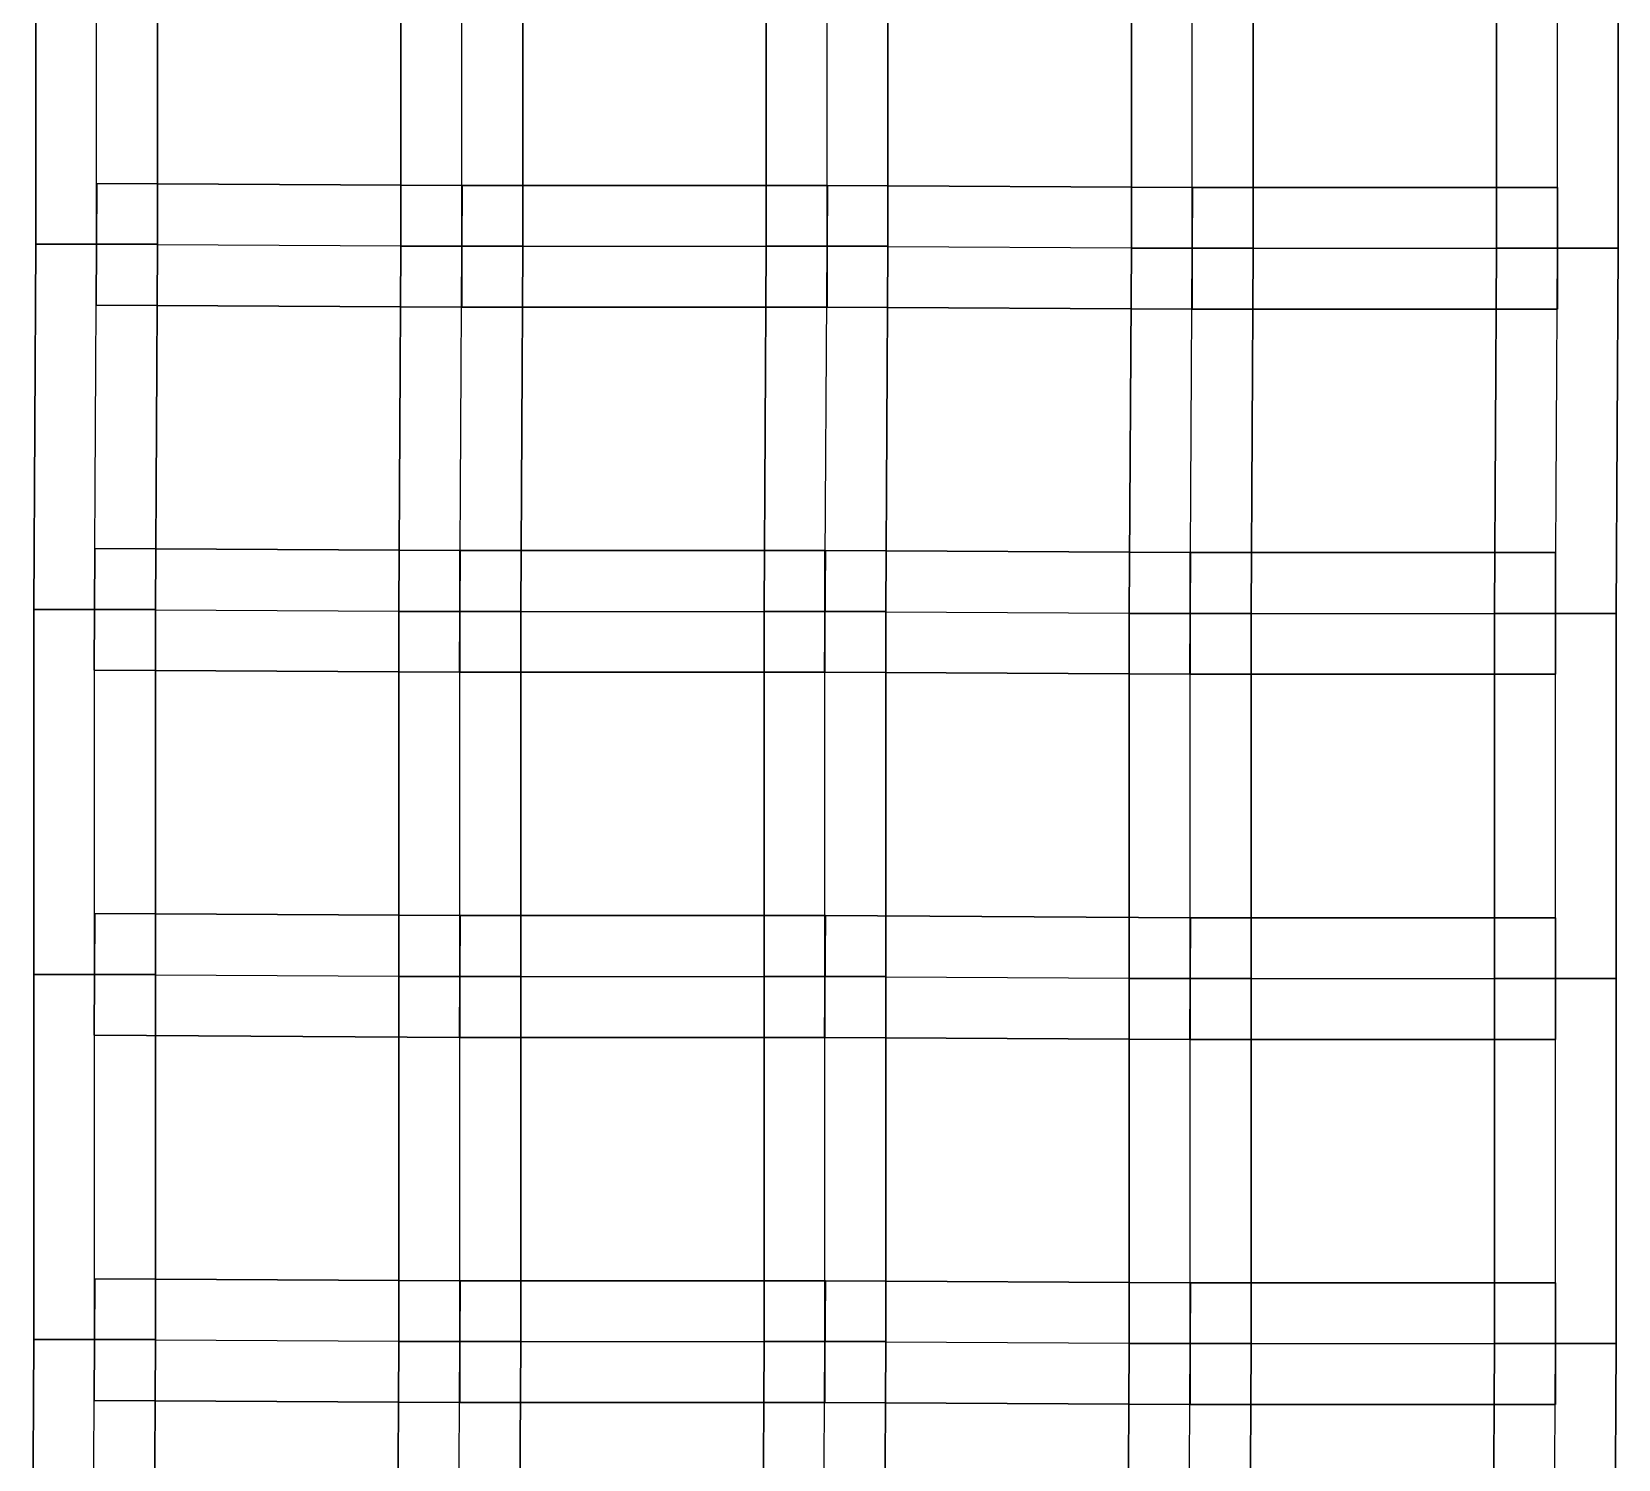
# Model space of a CAD drawing. Extents: x -300 to 609, y -118 to 2027.
# Drawn here: x -297.3 to -219.1, y 1355.4 to 1425.8 of the extents above; entities that cross this region are included whole.
import ezdxf

# ---------------------------------------------------------------- set-up
doc = ezdxf.new("R2010")
doc.units = 0

msp = doc.modelspace()

# ---------------------------------------------------------------- linework, layer by layer
at = {"layer": 'TUNNELS'}
for points in [[(-297.1, 1415.3, -1.5), (-291.1, 1415.3, -1.5), (-291.1, 1433.3, -1.5), (-297.1, 1433.3, -1.5)], [(-291.1, 1415.3, 1.5), (-297.1, 1415.3, 1.5), (-297.1, 1433.3, 1.5), (-291.1, 1433.3, 1.5)], [(-297.1, 1415.3, 1.5), (-297.1, 1415.3, -1.5), (-297.1, 1433.3, -1.5), (-297.1, 1433.3, 1.5)], [(-291.1, 1415.3, -1.5), (-291.1, 1415.3, 1.5), (-291.1, 1433.3, 1.5), (-291.1, 1433.3, -1.5)], [(-279.1, 1415.2, -1.5), (-273.1, 1415.2, -1.5), (-273.1, 1433.2, -1.5), (-279.1, 1433.2, -1.5)], [(-273.1, 1415.2, 1.5), (-279.1, 1415.2, 1.5), (-279.1, 1433.2, 1.5), (-273.1, 1433.2, 1.5)], [(-279.1, 1415.2, 1.5), (-279.1, 1415.2, -1.5), (-279.1, 1433.2, -1.5), (-279.1, 1433.2, 1.5)], [(-273.1, 1415.2, -1.5), (-273.1, 1415.2, 1.5), (-273.1, 1433.2, 1.5), (-273.1, 1433.2, -1.5)], [(-261.1, 1415.2, -1.5), (-255.1, 1415.2, -1.5), (-255.1, 1433.2, -1.5), (-261.1, 1433.2, -1.5)], [(-255.1, 1415.2, 1.5), (-261.1, 1415.2, 1.5), (-261.1, 1433.2, 1.5), (-255.1, 1433.2, 1.5)], [(-261.1, 1415.2, 1.5), (-261.1, 1415.2, -1.5), (-261.1, 1433.2, -1.5), (-261.1, 1433.2, 1.5)], [(-255.1, 1415.2, -1.5), (-255.1, 1415.2, 1.5), (-255.1, 1433.2, 1.5), (-255.1, 1433.2, -1.5)], [(-243.1, 1415.1, -1.5), (-237.1, 1415.1, -1.5), (-237.1, 1433.1, -1.5), (-243.1, 1433.1, -1.5)], [(-237.1, 1415.1, 1.5), (-243.1, 1415.1, 1.5), (-243.1, 1433.1, 1.5), (-237.1, 1433.1, 1.5)], [(-243.1, 1415.1, 1.5), (-243.1, 1415.1, -1.5), (-243.1, 1433.1, -1.5), (-243.1, 1433.1, 1.5)], [(-237.1, 1415.1, -1.5), (-237.1, 1415.1, 1.5), (-237.1, 1433.1, 1.5), (-237.1, 1433.1, -1.5)], [(-225.1, 1415.1, -1.5), (-219.1, 1415.1, -1.5), (-219.1, 1433.1, -1.5), (-225.1, 1433.1, -1.5)], [(-219.1, 1415.1, 1.5), (-225.1, 1415.1, 1.5), (-225.1, 1433.1, 1.5), (-219.1, 1433.1, 1.5)], [(-225.1, 1415.1, 1.5), (-225.1, 1415.1, -1.5), (-225.1, 1433.1, -1.5), (-225.1, 1433.1, 1.5)], [(-219.1, 1415.1, -1.5), (-219.1, 1415.1, 1.5), (-219.1, 1433.1, 1.5), (-219.1, 1433.1, -1.5)], [(-294.0833, 1418.3, -1.5), (-294.1167, 1412.3, -1.5), (-276.1167, 1412.2, -1.5), (-276.0833, 1418.2, -1.5)], [(-294.1167, 1412.3, 1.5), (-294.0833, 1418.3, 1.5), (-276.0833, 1418.2, 1.5), (-276.1167, 1412.2, 1.5)], [(-294.0833, 1418.3, -1.5), (-294.1167, 1412.3, -1.5), (-294.1167, 1412.3, 1.5), (-294.0833, 1418.3, 1.5)], [(-294.0833, 1418.3, 1.5), (-294.0833, 1418.3, -1.5), (-276.0833, 1418.2, -1.5), (-276.0833, 1418.2, 1.5)], [(-276.0833, 1418.2, -1.5), (-276.0833, 1418.2, 1.5), (-276.1167, 1412.2, 1.5), (-276.1167, 1412.2, -1.5)], [(-276.1, 1418.2, -1.5), (-276.1, 1412.2, -1.5), (-258.1, 1412.2, -1.5), (-258.1, 1418.2, -1.5)], [(-276.1, 1412.2, 1.5), (-276.1, 1418.2, 1.5), (-258.1, 1418.2, 1.5), (-258.1, 1412.2, 1.5)], [(-276.1, 1418.2, 1.5), (-276.1, 1418.2, -1.5), (-258.1, 1418.2, -1.5), (-258.1, 1418.2, 1.5)], [(-276.1, 1418.2, -1.5), (-276.1, 1412.2, -1.5), (-276.1, 1412.2, 1.5), (-276.1, 1418.2, 1.5)], [(-258.0833, 1418.2, -1.5), (-258.1167, 1412.2, -1.5), (-240.1167, 1412.1, -1.5), (-240.0833, 1418.1, -1.5)], [(-258.1167, 1412.2, 1.5), (-258.0833, 1418.2, 1.5), (-240.0833, 1418.1, 1.5), (-240.1167, 1412.1, 1.5)], [(-258.0833, 1418.2, -1.5), (-258.1167, 1412.2, -1.5), (-258.1167, 1412.2, 1.5), (-258.0833, 1418.2, 1.5)], [(-258.1, 1418.2, -1.5), (-258.1, 1418.2, 1.5), (-258.1, 1412.2, 1.5), (-258.1, 1412.2, -1.5)], [(-258.0833, 1418.2, 1.5), (-258.0833, 1418.2, -1.5), (-240.0833, 1418.1, -1.5), (-240.0833, 1418.1, 1.5)], [(-240.0833, 1418.1, -1.5), (-240.0833, 1418.1, 1.5), (-240.1167, 1412.1, 1.5), (-240.1167, 1412.1, -1.5)], [(-240.1, 1418.1, -1.5), (-240.1, 1412.1, -1.5), (-222.1, 1412.1, -1.5), (-222.1, 1418.1, -1.5)], [(-240.1, 1412.1, 1.5), (-240.1, 1418.1, 1.5), (-222.1, 1418.1, 1.5), (-222.1, 1412.1, 1.5)], [(-240.1, 1418.1, 1.5), (-240.1, 1418.1, -1.5), (-222.1, 1418.1, -1.5), (-222.1, 1418.1, 1.5)], [(-240.1, 1418.1, -1.5), (-240.1, 1412.1, -1.5), (-240.1, 1412.1, 1.5), (-240.1, 1418.1, 1.5)], [(-222.1, 1418.1, -1.5), (-222.1, 1418.1, 1.5), (-222.1, 1412.1, 1.5), (-222.1, 1412.1, -1.5)], [(-297.2, 1397.3167, -1.5), (-291.2, 1397.2833, -1.5), (-291.1, 1415.2833, -1.5), (-297.1, 1415.3167, -1.5)], [(-291.2, 1397.2833, 1.5), (-297.2, 1397.3167, 1.5), (-297.1, 1415.3167, 1.5), (-291.1, 1415.2833, 1.5)], [(-297.2, 1397.3167, 1.5), (-297.2, 1397.3167, -1.5), (-297.1, 1415.3167, -1.5), (-297.1, 1415.3167, 1.5)], [(-297.1, 1415.3167, -1.5), (-297.1, 1415.3167, 1.5), (-291.1, 1415.2833, 1.5), (-291.1, 1415.2833, -1.5)], [(-297.1, 1415.3, -1.5), (-291.1, 1415.3, -1.5), (-291.1, 1415.3, 1.5), (-297.1, 1415.3, 1.5)], [(-291.2, 1397.2833, -1.5), (-291.2, 1397.2833, 1.5), (-291.1, 1415.2833, 1.5), (-291.1, 1415.2833, -1.5)], [(-279.2, 1397.2167, -1.5), (-273.2, 1397.1833, -1.5), (-273.1, 1415.1833, -1.5), (-279.1, 1415.2167, -1.5)], [(-273.2, 1397.1833, 1.5), (-279.2, 1397.2167, 1.5), (-279.1, 1415.2167, 1.5), (-273.1, 1415.1833, 1.5)], [(-279.2, 1397.2167, 1.5), (-279.2, 1397.2167, -1.5), (-279.1, 1415.2167, -1.5), (-279.1, 1415.2167, 1.5)], [(-279.1, 1415.2167, -1.5), (-279.1, 1415.2167, 1.5), (-273.1, 1415.1833, 1.5), (-273.1, 1415.1833, -1.5)], [(-279.1, 1415.2, -1.5), (-273.1, 1415.2, -1.5), (-273.1, 1415.2, 1.5), (-279.1, 1415.2, 1.5)], [(-273.2, 1397.1833, -1.5), (-273.2, 1397.1833, 1.5), (-273.1, 1415.1833, 1.5), (-273.1, 1415.1833, -1.5)], [(-261.2, 1397.2167, -1.5), (-255.2, 1397.1833, -1.5), (-255.1, 1415.1833, -1.5), (-261.1, 1415.2167, -1.5)], [(-255.2, 1397.1833, 1.5), (-261.2, 1397.2167, 1.5), (-261.1, 1415.2167, 1.5), (-255.1, 1415.1833, 1.5)], [(-261.2, 1397.2167, 1.5), (-261.2, 1397.2167, -1.5), (-261.1, 1415.2167, -1.5), (-261.1, 1415.2167, 1.5)], [(-261.1, 1415.2167, -1.5), (-261.1, 1415.2167, 1.5), (-255.1, 1415.1833, 1.5), (-255.1, 1415.1833, -1.5)], [(-261.1, 1415.2, -1.5), (-255.1, 1415.2, -1.5), (-255.1, 1415.2, 1.5), (-261.1, 1415.2, 1.5)], [(-255.2, 1397.1833, -1.5), (-255.2, 1397.1833, 1.5), (-255.1, 1415.1833, 1.5), (-255.1, 1415.1833, -1.5)], [(-243.2, 1397.1167, -1.5), (-237.2, 1397.0833, -1.5), (-237.1, 1415.0833, -1.5), (-243.1, 1415.1167, -1.5)], [(-237.2, 1397.0833, 1.5), (-243.2, 1397.1167, 1.5), (-243.1, 1415.1167, 1.5), (-237.1, 1415.0833, 1.5)], [(-243.2, 1397.1167, 1.5), (-243.2, 1397.1167, -1.5), (-243.1, 1415.1167, -1.5), (-243.1, 1415.1167, 1.5)], [(-243.1, 1415.1167, -1.5), (-243.1, 1415.1167, 1.5), (-237.1, 1415.0833, 1.5), (-237.1, 1415.0833, -1.5)], [(-243.1, 1415.1, -1.5), (-237.1, 1415.1, -1.5), (-237.1, 1415.1, 1.5), (-243.1, 1415.1, 1.5)], [(-237.2, 1397.0833, -1.5), (-237.2, 1397.0833, 1.5), (-237.1, 1415.0833, 1.5), (-237.1, 1415.0833, -1.5)], [(-225.2, 1397.1167, -1.5), (-219.2, 1397.0833, -1.5), (-219.1, 1415.0833, -1.5), (-225.1, 1415.1167, -1.5)], [(-219.2, 1397.0833, 1.5), (-225.2, 1397.1167, 1.5), (-225.1, 1415.1167, 1.5), (-219.1, 1415.0833, 1.5)], [(-225.2, 1397.1167, 1.5), (-225.2, 1397.1167, -1.5), (-225.1, 1415.1167, -1.5), (-225.1, 1415.1167, 1.5)], [(-225.1, 1415.1167, -1.5), (-225.1, 1415.1167, 1.5), (-219.1, 1415.0833, 1.5), (-219.1, 1415.0833, -1.5)], [(-225.1, 1415.1, -1.5), (-219.1, 1415.1, -1.5), (-219.1, 1415.1, 1.5), (-225.1, 1415.1, 1.5)], [(-219.2, 1397.0833, -1.5), (-219.2, 1397.0833, 1.5), (-219.1, 1415.0833, 1.5), (-219.1, 1415.0833, -1.5)], [(-294.1167, 1412.3, -1.5), (-294.1167, 1412.3, 1.5), (-276.1167, 1412.2, 1.5), (-276.1167, 1412.2, -1.5)], [(-276.1, 1412.2, -1.5), (-276.1, 1412.2, 1.5), (-258.1, 1412.2, 1.5), (-258.1, 1412.2, -1.5)], [(-258.1167, 1412.2, -1.5), (-258.1167, 1412.2, 1.5), (-240.1167, 1412.1, 1.5), (-240.1167, 1412.1, -1.5)], [(-240.1, 1412.1, -1.5), (-240.1, 1412.1, 1.5), (-222.1, 1412.1, 1.5), (-222.1, 1412.1, -1.5)], [(-294.1833, 1400.3, -1.5), (-294.2167, 1394.3, -1.5), (-276.2167, 1394.2, -1.5), (-276.1833, 1400.2, -1.5)], [(-294.2167, 1394.3, 1.5), (-294.1833, 1400.3, 1.5), (-276.1833, 1400.2, 1.5), (-276.2167, 1394.2, 1.5)], [(-294.1833, 1400.3, -1.5), (-294.2167, 1394.3, -1.5), (-294.2167, 1394.3, 1.5), (-294.1833, 1400.3, 1.5)], [(-294.1833, 1400.3, 1.5), (-294.1833, 1400.3, -1.5), (-276.1833, 1400.2, -1.5), (-276.1833, 1400.2, 1.5)], [(-276.1833, 1400.2, -1.5), (-276.1833, 1400.2, 1.5), (-276.2167, 1394.2, 1.5), (-276.2167, 1394.2, -1.5)], [(-276.2, 1400.2, -1.5), (-276.2, 1394.2, -1.5), (-258.2, 1394.2, -1.5), (-258.2, 1400.2, -1.5)], [(-276.2, 1394.2, 1.5), (-276.2, 1400.2, 1.5), (-258.2, 1400.2, 1.5), (-258.2, 1394.2, 1.5)], [(-276.2, 1400.2, 1.5), (-276.2, 1400.2, -1.5), (-258.2, 1400.2, -1.5), (-258.2, 1400.2, 1.5)], [(-276.2, 1400.2, -1.5), (-276.2, 1394.2, -1.5), (-276.2, 1394.2, 1.5), (-276.2, 1400.2, 1.5)], [(-258.1833, 1400.2, -1.5), (-258.2167, 1394.2, -1.5), (-240.2167, 1394.1, -1.5), (-240.1833, 1400.1, -1.5)], [(-258.2167, 1394.2, 1.5), (-258.1833, 1400.2, 1.5), (-240.1833, 1400.1, 1.5), (-240.2167, 1394.1, 1.5)], [(-258.1833, 1400.2, -1.5), (-258.2167, 1394.2, -1.5), (-258.2167, 1394.2, 1.5), (-258.1833, 1400.2, 1.5)], [(-258.2, 1400.2, -1.5), (-258.2, 1400.2, 1.5), (-258.2, 1394.2, 1.5), (-258.2, 1394.2, -1.5)], [(-258.1833, 1400.2, 1.5), (-258.1833, 1400.2, -1.5), (-240.1833, 1400.1, -1.5), (-240.1833, 1400.1, 1.5)], [(-240.1833, 1400.1, -1.5), (-240.1833, 1400.1, 1.5), (-240.2167, 1394.1, 1.5), (-240.2167, 1394.1, -1.5)], [(-240.2, 1400.1, -1.5), (-240.2, 1394.1, -1.5), (-222.2, 1394.1, -1.5), (-222.2, 1400.1, -1.5)], [(-240.2, 1394.1, 1.5), (-240.2, 1400.1, 1.5), (-222.2, 1400.1, 1.5), (-222.2, 1394.1, 1.5)], [(-240.2, 1400.1, 1.5), (-240.2, 1400.1, -1.5), (-222.2, 1400.1, -1.5), (-222.2, 1400.1, 1.5)], [(-240.2, 1400.1, -1.5), (-240.2, 1394.1, -1.5), (-240.2, 1394.1, 1.5), (-240.2, 1400.1, 1.5)], [(-222.2, 1400.1, -1.5), (-222.2, 1400.1, 1.5), (-222.2, 1394.1, 1.5), (-222.2, 1394.1, -1.5)], [(-297.2, 1397.3167, -1.5), (-291.2, 1397.2833, -1.5), (-291.2, 1397.2833, 1.5), (-297.2, 1397.3167, 1.5)], [(-297.2, 1379.3, -1.5), (-291.2, 1379.3, -1.5), (-291.2, 1397.3, -1.5), (-297.2, 1397.3, -1.5)], [(-291.2, 1379.3, 1.5), (-297.2, 1379.3, 1.5), (-297.2, 1397.3, 1.5), (-291.2, 1397.3, 1.5)], [(-297.2, 1379.3, 1.5), (-297.2, 1379.3, -1.5), (-297.2, 1397.3, -1.5), (-297.2, 1397.3, 1.5)], [(-297.2, 1397.3, -1.5), (-297.2, 1397.3, 1.5), (-291.2, 1397.3, 1.5), (-291.2, 1397.3, -1.5)], [(-291.2, 1379.3, -1.5), (-291.2, 1379.3, 1.5), (-291.2, 1397.3, 1.5), (-291.2, 1397.3, -1.5)], [(-279.2, 1397.2167, -1.5), (-273.2, 1397.1833, -1.5), (-273.2, 1397.1833, 1.5), (-279.2, 1397.2167, 1.5)], [(-279.2, 1379.2, -1.5), (-273.2, 1379.2, -1.5), (-273.2, 1397.2, -1.5), (-279.2, 1397.2, -1.5)], [(-273.2, 1379.2, 1.5), (-279.2, 1379.2, 1.5), (-279.2, 1397.2, 1.5), (-273.2, 1397.2, 1.5)], [(-279.2, 1379.2, 1.5), (-279.2, 1379.2, -1.5), (-279.2, 1397.2, -1.5), (-279.2, 1397.2, 1.5)], [(-279.2, 1397.2, -1.5), (-279.2, 1397.2, 1.5), (-273.2, 1397.2, 1.5), (-273.2, 1397.2, -1.5)], [(-273.2, 1379.2, -1.5), (-273.2, 1379.2, 1.5), (-273.2, 1397.2, 1.5), (-273.2, 1397.2, -1.5)], [(-261.2, 1397.2167, -1.5), (-255.2, 1397.1833, -1.5), (-255.2, 1397.1833, 1.5), (-261.2, 1397.2167, 1.5)], [(-261.2, 1379.2, -1.5), (-255.2, 1379.2, -1.5), (-255.2, 1397.2, -1.5), (-261.2, 1397.2, -1.5)], [(-255.2, 1379.2, 1.5), (-261.2, 1379.2, 1.5), (-261.2, 1397.2, 1.5), (-255.2, 1397.2, 1.5)], [(-261.2, 1379.2, 1.5), (-261.2, 1379.2, -1.5), (-261.2, 1397.2, -1.5), (-261.2, 1397.2, 1.5)], [(-261.2, 1397.2, -1.5), (-261.2, 1397.2, 1.5), (-255.2, 1397.2, 1.5), (-255.2, 1397.2, -1.5)], [(-255.2, 1379.2, -1.5), (-255.2, 1379.2, 1.5), (-255.2, 1397.2, 1.5), (-255.2, 1397.2, -1.5)], [(-243.2, 1397.1167, -1.5), (-237.2, 1397.0833, -1.5), (-237.2, 1397.0833, 1.5), (-243.2, 1397.1167, 1.5)], [(-243.2, 1379.1, -1.5), (-237.2, 1379.1, -1.5), (-237.2, 1397.1, -1.5), (-243.2, 1397.1, -1.5)], [(-237.2, 1379.1, 1.5), (-243.2, 1379.1, 1.5), (-243.2, 1397.1, 1.5), (-237.2, 1397.1, 1.5)], [(-243.2, 1379.1, 1.5), (-243.2, 1379.1, -1.5), (-243.2, 1397.1, -1.5), (-243.2, 1397.1, 1.5)], [(-243.2, 1397.1, -1.5), (-243.2, 1397.1, 1.5), (-237.2, 1397.1, 1.5), (-237.2, 1397.1, -1.5)], [(-237.2, 1379.1, -1.5), (-237.2, 1379.1, 1.5), (-237.2, 1397.1, 1.5), (-237.2, 1397.1, -1.5)], [(-225.2, 1397.1167, -1.5), (-219.2, 1397.0833, -1.5), (-219.2, 1397.0833, 1.5), (-225.2, 1397.1167, 1.5)], [(-225.2, 1379.1, -1.5), (-219.2, 1379.1, -1.5), (-219.2, 1397.1, -1.5), (-225.2, 1397.1, -1.5)], [(-219.2, 1379.1, 1.5), (-225.2, 1379.1, 1.5), (-225.2, 1397.1, 1.5), (-219.2, 1397.1, 1.5)], [(-225.2, 1379.1, 1.5), (-225.2, 1379.1, -1.5), (-225.2, 1397.1, -1.5), (-225.2, 1397.1, 1.5)], [(-225.2, 1397.1, -1.5), (-225.2, 1397.1, 1.5), (-219.2, 1397.1, 1.5), (-219.2, 1397.1, -1.5)], [(-219.2, 1379.1, -1.5), (-219.2, 1379.1, 1.5), (-219.2, 1397.1, 1.5), (-219.2, 1397.1, -1.5)], [(-294.2167, 1394.3, -1.5), (-294.2167, 1394.3, 1.5), (-276.2167, 1394.2, 1.5), (-276.2167, 1394.2, -1.5)], [(-276.2, 1394.2, -1.5), (-276.2, 1394.2, 1.5), (-258.2, 1394.2, 1.5), (-258.2, 1394.2, -1.5)], [(-258.2167, 1394.2, -1.5), (-258.2167, 1394.2, 1.5), (-240.2167, 1394.1, 1.5), (-240.2167, 1394.1, -1.5)], [(-240.2, 1394.1, -1.5), (-240.2, 1394.1, 1.5), (-222.2, 1394.1, 1.5), (-222.2, 1394.1, -1.5)], [(-294.1833, 1382.3, -1.5), (-294.2167, 1376.3, -1.5), (-276.2167, 1376.2, -1.5), (-276.1833, 1382.2, -1.5)], [(-294.2167, 1376.3, 1.5), (-294.1833, 1382.3, 1.5), (-276.1833, 1382.2, 1.5), (-276.2167, 1376.2, 1.5)], [(-294.1833, 1382.3, -1.5), (-294.2167, 1376.3, -1.5), (-294.2167, 1376.3, 1.5), (-294.1833, 1382.3, 1.5)], [(-294.1833, 1382.3, 1.5), (-294.1833, 1382.3, -1.5), (-276.1833, 1382.2, -1.5), (-276.1833, 1382.2, 1.5)], [(-276.1833, 1382.2, -1.5), (-276.1833, 1382.2, 1.5), (-276.2167, 1376.2, 1.5), (-276.2167, 1376.2, -1.5)], [(-276.2, 1382.2, -1.5), (-276.2, 1376.2, -1.5), (-258.2, 1376.2, -1.5), (-258.2, 1382.2, -1.5)], [(-276.2, 1376.2, 1.5), (-276.2, 1382.2, 1.5), (-258.2, 1382.2, 1.5), (-258.2, 1376.2, 1.5)], [(-276.2, 1382.2, 1.5), (-276.2, 1382.2, -1.5), (-258.2, 1382.2, -1.5), (-258.2, 1382.2, 1.5)], [(-276.2, 1382.2, -1.5), (-276.2, 1376.2, -1.5), (-276.2, 1376.2, 1.5), (-276.2, 1382.2, 1.5)], [(-258.1833, 1382.2, -1.5), (-258.2167, 1376.2, -1.5), (-240.2167, 1376.1, -1.5), (-240.1833, 1382.1, -1.5)], [(-258.2167, 1376.2, 1.5), (-258.1833, 1382.2, 1.5), (-240.1833, 1382.1, 1.5), (-240.2167, 1376.1, 1.5)], [(-258.1833, 1382.2, -1.5), (-258.2167, 1376.2, -1.5), (-258.2167, 1376.2, 1.5), (-258.1833, 1382.2, 1.5)], [(-258.2, 1382.2, -1.5), (-258.2, 1382.2, 1.5), (-258.2, 1376.2, 1.5), (-258.2, 1376.2, -1.5)], [(-258.1833, 1382.2, 1.5), (-258.1833, 1382.2, -1.5), (-240.1833, 1382.1, -1.5), (-240.1833, 1382.1, 1.5)], [(-240.1833, 1382.1, -1.5), (-240.1833, 1382.1, 1.5), (-240.2167, 1376.1, 1.5), (-240.2167, 1376.1, -1.5)], [(-240.2, 1382.1, -1.5), (-240.2, 1376.1, -1.5), (-222.2, 1376.1, -1.5), (-222.2, 1382.1, -1.5)], [(-240.2, 1376.1, 1.5), (-240.2, 1382.1, 1.5), (-222.2, 1382.1, 1.5), (-222.2, 1376.1, 1.5)], [(-240.2, 1382.1, 1.5), (-240.2, 1382.1, -1.5), (-222.2, 1382.1, -1.5), (-222.2, 1382.1, 1.5)], [(-240.2, 1382.1, -1.5), (-240.2, 1376.1, -1.5), (-240.2, 1376.1, 1.5), (-240.2, 1382.1, 1.5)], [(-222.2, 1382.1, -1.5), (-222.2, 1382.1, 1.5), (-222.2, 1376.1, 1.5), (-222.2, 1376.1, -1.5)], [(-297.2, 1361.3, -1.5), (-291.2, 1361.3, -1.5), (-291.2, 1379.3, -1.5), (-297.2, 1379.3, -1.5)], [(-291.2, 1361.3, 1.5), (-297.2, 1361.3, 1.5), (-297.2, 1379.3, 1.5), (-291.2, 1379.3, 1.5)], [(-297.2, 1361.3, 1.5), (-297.2, 1361.3, -1.5), (-297.2, 1379.3, -1.5), (-297.2, 1379.3, 1.5)], [(-297.2, 1379.3, -1.5), (-297.2, 1379.3, 1.5), (-291.2, 1379.3, 1.5), (-291.2, 1379.3, -1.5)], [(-297.2, 1379.3, -1.5), (-291.2, 1379.3, -1.5), (-291.2, 1379.3, 1.5), (-297.2, 1379.3, 1.5)], [(-291.2, 1361.3, -1.5), (-291.2, 1361.3, 1.5), (-291.2, 1379.3, 1.5), (-291.2, 1379.3, -1.5)], [(-279.2, 1361.2, -1.5), (-273.2, 1361.2, -1.5), (-273.2, 1379.2, -1.5), (-279.2, 1379.2, -1.5)], [(-273.2, 1361.2, 1.5), (-279.2, 1361.2, 1.5), (-279.2, 1379.2, 1.5), (-273.2, 1379.2, 1.5)], [(-279.2, 1361.2, 1.5), (-279.2, 1361.2, -1.5), (-279.2, 1379.2, -1.5), (-279.2, 1379.2, 1.5)], [(-279.2, 1379.2, -1.5), (-279.2, 1379.2, 1.5), (-273.2, 1379.2, 1.5), (-273.2, 1379.2, -1.5)], [(-279.2, 1379.2, -1.5), (-273.2, 1379.2, -1.5), (-273.2, 1379.2, 1.5), (-279.2, 1379.2, 1.5)], [(-273.2, 1361.2, -1.5), (-273.2, 1361.2, 1.5), (-273.2, 1379.2, 1.5), (-273.2, 1379.2, -1.5)], [(-261.2, 1361.2, -1.5), (-255.2, 1361.2, -1.5), (-255.2, 1379.2, -1.5), (-261.2, 1379.2, -1.5)], [(-255.2, 1361.2, 1.5), (-261.2, 1361.2, 1.5), (-261.2, 1379.2, 1.5), (-255.2, 1379.2, 1.5)], [(-261.2, 1361.2, 1.5), (-261.2, 1361.2, -1.5), (-261.2, 1379.2, -1.5), (-261.2, 1379.2, 1.5)], [(-261.2, 1379.2, -1.5), (-261.2, 1379.2, 1.5), (-255.2, 1379.2, 1.5), (-255.2, 1379.2, -1.5)], [(-261.2, 1379.2, -1.5), (-255.2, 1379.2, -1.5), (-255.2, 1379.2, 1.5), (-261.2, 1379.2, 1.5)], [(-255.2, 1361.2, -1.5), (-255.2, 1361.2, 1.5), (-255.2, 1379.2, 1.5), (-255.2, 1379.2, -1.5)], [(-243.2, 1361.1, -1.5), (-237.2, 1361.1, -1.5), (-237.2, 1379.1, -1.5), (-243.2, 1379.1, -1.5)], [(-237.2, 1361.1, 1.5), (-243.2, 1361.1, 1.5), (-243.2, 1379.1, 1.5), (-237.2, 1379.1, 1.5)], [(-243.2, 1361.1, 1.5), (-243.2, 1361.1, -1.5), (-243.2, 1379.1, -1.5), (-243.2, 1379.1, 1.5)], [(-243.2, 1379.1, -1.5), (-243.2, 1379.1, 1.5), (-237.2, 1379.1, 1.5), (-237.2, 1379.1, -1.5)], [(-243.2, 1379.1, -1.5), (-237.2, 1379.1, -1.5), (-237.2, 1379.1, 1.5), (-243.2, 1379.1, 1.5)], [(-237.2, 1361.1, -1.5), (-237.2, 1361.1, 1.5), (-237.2, 1379.1, 1.5), (-237.2, 1379.1, -1.5)], [(-225.2, 1361.1, -1.5), (-219.2, 1361.1, -1.5), (-219.2, 1379.1, -1.5), (-225.2, 1379.1, -1.5)], [(-219.2, 1361.1, 1.5), (-225.2, 1361.1, 1.5), (-225.2, 1379.1, 1.5), (-219.2, 1379.1, 1.5)], [(-225.2, 1361.1, 1.5), (-225.2, 1361.1, -1.5), (-225.2, 1379.1, -1.5), (-225.2, 1379.1, 1.5)], [(-225.2, 1379.1, -1.5), (-225.2, 1379.1, 1.5), (-219.2, 1379.1, 1.5), (-219.2, 1379.1, -1.5)], [(-225.2, 1379.1, -1.5), (-219.2, 1379.1, -1.5), (-219.2, 1379.1, 1.5), (-225.2, 1379.1, 1.5)], [(-219.2, 1361.1, -1.5), (-219.2, 1361.1, 1.5), (-219.2, 1379.1, 1.5), (-219.2, 1379.1, -1.5)], [(-294.2167, 1376.3, -1.5), (-294.2167, 1376.3, 1.5), (-276.2167, 1376.2, 1.5), (-276.2167, 1376.2, -1.5)], [(-276.2, 1376.2, -1.5), (-276.2, 1376.2, 1.5), (-258.2, 1376.2, 1.5), (-258.2, 1376.2, -1.5)], [(-258.2167, 1376.2, -1.5), (-258.2167, 1376.2, 1.5), (-240.2167, 1376.1, 1.5), (-240.2167, 1376.1, -1.5)], [(-240.2, 1376.1, -1.5), (-240.2, 1376.1, 1.5), (-222.2, 1376.1, 1.5), (-222.2, 1376.1, -1.5)], [(-294.1833, 1364.3, -1.5), (-294.2167, 1358.3, -1.5), (-276.2167, 1358.2, -1.5), (-276.1833, 1364.2, -1.5)], [(-294.2167, 1358.3, 1.5), (-294.1833, 1364.3, 1.5), (-276.1833, 1364.2, 1.5), (-276.2167, 1358.2, 1.5)], [(-294.1833, 1364.3, -1.5), (-294.2167, 1358.3, -1.5), (-294.2167, 1358.3, 1.5), (-294.1833, 1364.3, 1.5)], [(-294.1833, 1364.3, 1.5), (-294.1833, 1364.3, -1.5), (-276.1833, 1364.2, -1.5), (-276.1833, 1364.2, 1.5)], [(-276.1833, 1364.2, -1.5), (-276.1833, 1364.2, 1.5), (-276.2167, 1358.2, 1.5), (-276.2167, 1358.2, -1.5)], [(-276.2, 1364.2, -1.5), (-276.2, 1358.2, -1.5), (-258.2, 1358.2, -1.5), (-258.2, 1364.2, -1.5)], [(-276.2, 1358.2, 1.5), (-276.2, 1364.2, 1.5), (-258.2, 1364.2, 1.5), (-258.2, 1358.2, 1.5)], [(-276.2, 1364.2, 1.5), (-276.2, 1364.2, -1.5), (-258.2, 1364.2, -1.5), (-258.2, 1364.2, 1.5)], [(-276.2, 1364.2, -1.5), (-276.2, 1358.2, -1.5), (-276.2, 1358.2, 1.5), (-276.2, 1364.2, 1.5)], [(-258.1833, 1364.2, -1.5), (-258.2167, 1358.2, -1.5), (-240.2167, 1358.1, -1.5), (-240.1833, 1364.1, -1.5)], [(-258.2167, 1358.2, 1.5), (-258.1833, 1364.2, 1.5), (-240.1833, 1364.1, 1.5), (-240.2167, 1358.1, 1.5)], [(-258.1833, 1364.2, -1.5), (-258.2167, 1358.2, -1.5), (-258.2167, 1358.2, 1.5), (-258.1833, 1364.2, 1.5)], [(-258.2, 1364.2, -1.5), (-258.2, 1364.2, 1.5), (-258.2, 1358.2, 1.5), (-258.2, 1358.2, -1.5)], [(-258.1833, 1364.2, 1.5), (-258.1833, 1364.2, -1.5), (-240.1833, 1364.1, -1.5), (-240.1833, 1364.1, 1.5)], [(-240.1833, 1364.1, -1.5), (-240.1833, 1364.1, 1.5), (-240.2167, 1358.1, 1.5), (-240.2167, 1358.1, -1.5)], [(-240.2, 1364.1, -1.5), (-240.2, 1358.1, -1.5), (-222.2, 1358.1, -1.5), (-222.2, 1364.1, -1.5)], [(-240.2, 1358.1, 1.5), (-240.2, 1364.1, 1.5), (-222.2, 1364.1, 1.5), (-222.2, 1358.1, 1.5)], [(-240.2, 1364.1, 1.5), (-240.2, 1364.1, -1.5), (-222.2, 1364.1, -1.5), (-222.2, 1364.1, 1.5)], [(-240.2, 1364.1, -1.5), (-240.2, 1358.1, -1.5), (-240.2, 1358.1, 1.5), (-240.2, 1364.1, 1.5)], [(-222.2, 1364.1, -1.5), (-222.2, 1364.1, 1.5), (-222.2, 1358.1, 1.5), (-222.2, 1358.1, -1.5)], [(-297.3, 1343.3167, -1.5), (-291.3, 1343.2833, -1.5), (-291.2, 1361.2833, -1.5), (-297.2, 1361.3167, -1.5)], [(-291.3, 1343.2833, 1.5), (-297.3, 1343.3167, 1.5), (-297.2, 1361.3167, 1.5), (-291.2, 1361.2833, 1.5)], [(-297.3, 1343.3167, 1.5), (-297.3, 1343.3167, -1.5), (-297.2, 1361.3167, -1.5), (-297.2, 1361.3167, 1.5)], [(-297.2, 1361.3167, -1.5), (-297.2, 1361.3167, 1.5), (-291.2, 1361.2833, 1.5), (-291.2, 1361.2833, -1.5)], [(-297.2, 1361.3, -1.5), (-291.2, 1361.3, -1.5), (-291.2, 1361.3, 1.5), (-297.2, 1361.3, 1.5)], [(-291.3, 1343.2833, -1.5), (-291.3, 1343.2833, 1.5), (-291.2, 1361.2833, 1.5), (-291.2, 1361.2833, -1.5)], [(-279.3, 1343.2167, -1.5), (-273.3, 1343.1833, -1.5), (-273.2, 1361.1833, -1.5), (-279.2, 1361.2167, -1.5)], [(-273.3, 1343.1833, 1.5), (-279.3, 1343.2167, 1.5), (-279.2, 1361.2167, 1.5), (-273.2, 1361.1833, 1.5)], [(-279.3, 1343.2167, 1.5), (-279.3, 1343.2167, -1.5), (-279.2, 1361.2167, -1.5), (-279.2, 1361.2167, 1.5)], [(-279.2, 1361.2167, -1.5), (-279.2, 1361.2167, 1.5), (-273.2, 1361.1833, 1.5), (-273.2, 1361.1833, -1.5)], [(-279.2, 1361.2, -1.5), (-273.2, 1361.2, -1.5), (-273.2, 1361.2, 1.5), (-279.2, 1361.2, 1.5)], [(-273.3, 1343.1833, -1.5), (-273.3, 1343.1833, 1.5), (-273.2, 1361.1833, 1.5), (-273.2, 1361.1833, -1.5)], [(-261.3, 1343.2167, -1.5), (-255.3, 1343.1833, -1.5), (-255.2, 1361.1833, -1.5), (-261.2, 1361.2167, -1.5)], [(-255.3, 1343.1833, 1.5), (-261.3, 1343.2167, 1.5), (-261.2, 1361.2167, 1.5), (-255.2, 1361.1833, 1.5)], [(-261.3, 1343.2167, 1.5), (-261.3, 1343.2167, -1.5), (-261.2, 1361.2167, -1.5), (-261.2, 1361.2167, 1.5)], [(-261.2, 1361.2167, -1.5), (-261.2, 1361.2167, 1.5), (-255.2, 1361.1833, 1.5), (-255.2, 1361.1833, -1.5)], [(-261.2, 1361.2, -1.5), (-255.2, 1361.2, -1.5), (-255.2, 1361.2, 1.5), (-261.2, 1361.2, 1.5)], [(-255.3, 1343.1833, -1.5), (-255.3, 1343.1833, 1.5), (-255.2, 1361.1833, 1.5), (-255.2, 1361.1833, -1.5)], [(-243.3, 1343.1167, -1.5), (-237.3, 1343.0833, -1.5), (-237.2, 1361.0833, -1.5), (-243.2, 1361.1167, -1.5)], [(-237.3, 1343.0833, 1.5), (-243.3, 1343.1167, 1.5), (-243.2, 1361.1167, 1.5), (-237.2, 1361.0833, 1.5)], [(-243.3, 1343.1167, 1.5), (-243.3, 1343.1167, -1.5), (-243.2, 1361.1167, -1.5), (-243.2, 1361.1167, 1.5)], [(-243.2, 1361.1167, -1.5), (-243.2, 1361.1167, 1.5), (-237.2, 1361.0833, 1.5), (-237.2, 1361.0833, -1.5)], [(-243.2, 1361.1, -1.5), (-237.2, 1361.1, -1.5), (-237.2, 1361.1, 1.5), (-243.2, 1361.1, 1.5)], [(-237.3, 1343.0833, -1.5), (-237.3, 1343.0833, 1.5), (-237.2, 1361.0833, 1.5), (-237.2, 1361.0833, -1.5)], [(-225.3, 1343.1167, -1.5), (-219.3, 1343.0833, -1.5), (-219.2, 1361.0833, -1.5), (-225.2, 1361.1167, -1.5)], [(-219.3, 1343.0833, 1.5), (-225.3, 1343.1167, 1.5), (-225.2, 1361.1167, 1.5), (-219.2, 1361.0833, 1.5)], [(-225.3, 1343.1167, 1.5), (-225.3, 1343.1167, -1.5), (-225.2, 1361.1167, -1.5), (-225.2, 1361.1167, 1.5)], [(-225.2, 1361.1167, -1.5), (-225.2, 1361.1167, 1.5), (-219.2, 1361.0833, 1.5), (-219.2, 1361.0833, -1.5)], [(-225.2, 1361.1, -1.5), (-219.2, 1361.1, -1.5), (-219.2, 1361.1, 1.5), (-225.2, 1361.1, 1.5)], [(-219.3, 1343.0833, -1.5), (-219.3, 1343.0833, 1.5), (-219.2, 1361.0833, 1.5), (-219.2, 1361.0833, -1.5)], [(-294.2167, 1358.3, -1.5), (-294.2167, 1358.3, 1.5), (-276.2167, 1358.2, 1.5), (-276.2167, 1358.2, -1.5)], [(-276.2, 1358.2, -1.5), (-276.2, 1358.2, 1.5), (-258.2, 1358.2, 1.5), (-258.2, 1358.2, -1.5)], [(-258.2167, 1358.2, -1.5), (-258.2167, 1358.2, 1.5), (-240.2167, 1358.1, 1.5), (-240.2167, 1358.1, -1.5)], [(-240.2, 1358.1, -1.5), (-240.2, 1358.1, 1.5), (-222.2, 1358.1, 1.5), (-222.2, 1358.1, -1.5)]]:
    msp.add_3dface(points, dxfattribs=at)
at = {"layer": 'TUNNELS_CL'}
for points in [[(-294.1, 1415.3, 0), (-294.1, 1433.3, 0)], [(-276.1, 1415.2, 0), (-276.1, 1433.2, 0)], [(-258.1, 1415.2, 0), (-258.1, 1433.2, 0)], [(-240.1, 1415.1, 0), (-240.1, 1433.1, 0)], [(-222.1, 1415.1, 0), (-222.1, 1433.1, 0)], [(-294.2, 1397.3, 0), (-294.1, 1415.3, 0)], [(-294.1, 1415.3, 0), (-276.1, 1415.2, 0)], [(-276.2, 1397.2, 0), (-276.1, 1415.2, 0)], [(-276.1, 1415.2, 0), (-258.1, 1415.2, 0)], [(-258.2, 1397.2, 0), (-258.1, 1415.2, 0)], [(-258.1, 1415.2, 0), (-240.1, 1415.1, 0)], [(-240.2, 1397.1, 0), (-240.1, 1415.1, 0)], [(-240.1, 1415.1, 0), (-222.1, 1415.1, 0)], [(-222.2, 1397.1, 0), (-222.1, 1415.1, 0)], [(-294.2, 1379.3, 0), (-294.2, 1397.3, 0)], [(-294.2, 1397.3, 0), (-276.2, 1397.2, 0)], [(-276.2, 1379.2, 0), (-276.2, 1397.2, 0)], [(-276.2, 1397.2, 0), (-258.2, 1397.2, 0)], [(-258.2, 1379.2, 0), (-258.2, 1397.2, 0)], [(-258.2, 1397.2, 0), (-240.2, 1397.1, 0)], [(-240.2, 1379.1, 0), (-240.2, 1397.1, 0)], [(-240.2, 1397.1, 0), (-222.2, 1397.1, 0)], [(-222.2, 1379.1, 0), (-222.2, 1397.1, 0)], [(-294.2, 1361.3, 0), (-294.2, 1379.3, 0)], [(-294.2, 1379.3, 0), (-276.2, 1379.2, 0)], [(-276.2, 1361.2, 0), (-276.2, 1379.2, 0)], [(-276.2, 1379.2, 0), (-258.2, 1379.2, 0)], [(-258.2, 1361.2, 0), (-258.2, 1379.2, 0)], [(-258.2, 1379.2, 0), (-240.2, 1379.1, 0)], [(-240.2, 1361.1, 0), (-240.2, 1379.1, 0)], [(-240.2, 1379.1, 0), (-222.2, 1379.1, 0)], [(-222.2, 1361.1, 0), (-222.2, 1379.1, 0)], [(-294.3, 1343.3, 0), (-294.2, 1361.3, 0)], [(-294.2, 1361.3, 0), (-276.2, 1361.2, 0)], [(-276.3, 1343.2, 0), (-276.2, 1361.2, 0)], [(-276.2, 1361.2, 0), (-258.2, 1361.2, 0)], [(-258.3, 1343.2, 0), (-258.2, 1361.2, 0)], [(-258.2, 1361.2, 0), (-240.2, 1361.1, 0)], [(-240.3, 1343.1, 0), (-240.2, 1361.1, 0)], [(-240.2, 1361.1, 0), (-222.2, 1361.1, 0)], [(-222.3, 1343.1, 0), (-222.2, 1361.1, 0)]]:
    msp.add_polyline3d(points, dxfattribs=at)

doc.saveas('drawing.dxf')
